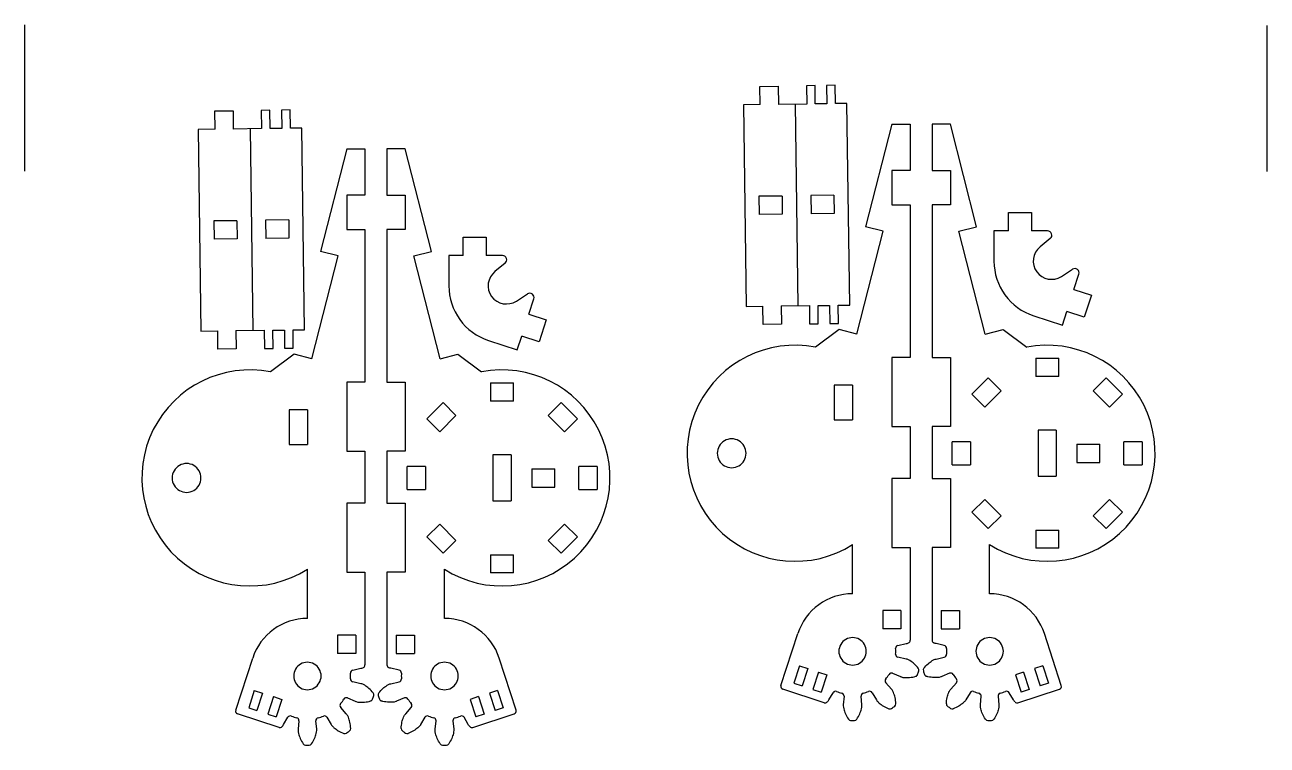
# Model space of a CAD drawing. Extents: x 1 to 217, y 1 to 331.
# Drawn here: x 0.7 to 216.5, y 205.9 to 330.9 of the extents above; entities that cross this region are included whole.
import ezdxf

# ---------------------------------------------------------------- set-up
doc = ezdxf.new("R2010")
doc.units = 0
doc.layers.get('0').update_dxf_attribs({"linetype": 'CONTINUOUS'})
doc.layers.add('02___PRT_ALL_AXES', color=7, linetype='CONTINUOUS')
doc.layers.add('3_ALL_SYMBOLS', color=7, linetype='CONTINUOUS')

msp = doc.modelspace()

# ---------------------------------------------------------------- linework, layer by layer
at = {"color": 7}
for points in [[(128.416315, 320.261281), (131.591033, 320.303574)], [(128.458609, 317.086563), (128.416315, 320.261281)], [(131.591033, 320.303574), (131.633327, 317.128855)], [(138.002964, 320.388991), (136.503097, 320.36901)], [(136.503097, 320.369011), (136.545391, 317.194292)], [(138.045258, 317.214273), (138.002964, 320.388991)], [(141.502655, 320.435613), (140.002788, 320.415632)], [(140.002788, 320.415633), (140.045082, 317.240914)], [(141.544946, 317.260895), (141.502655, 320.435613)], [(143.54477, 317.287536), (141.544946, 317.260894)], [(144.010987, 282.290641), (143.54477, 317.287536)], [(33.714552, 315.980204), (36.889269, 316.022496)], [(33.756843, 312.805485), (33.714552, 315.980204)], [(36.889269, 316.022496), (36.93156, 312.847778)], [(43.3012, 316.107914), (41.801333, 316.087933)], [(41.801333, 316.087933), (41.843624, 312.913215)], [(43.343491, 312.933196), (43.3012, 316.107914)], [(46.800889, 316.154536), (45.301021, 316.134554)], [(45.301021, 316.134555), (45.343315, 312.959837)], [(46.843182, 312.979818), (46.800889, 316.154536)], [(128.458609, 317.086563), (125.546366, 317.047767)], [(125.546366, 317.047767), (126.012583, 282.050872)], [(136.545391, 317.194292), (131.633327, 317.128855)], [(134.545567, 317.167651), (135.011787, 282.170757)], [(140.045082, 317.240914), (138.045258, 317.214273)], [(45.343315, 312.959837), (43.343491, 312.933195)], [(48.843003, 313.006459), (46.843182, 312.979817)], [(49.309223, 278.009564), (48.843003, 313.006459)], [(151.338819, 313.667244), (146.769988, 295.893989)], [(151.338819, 313.667244), (154.513819, 313.667244)], [(154.513819, 313.667244), (154.513819, 305.667245)], [(158.323819, 313.667244), (158.323819, 305.667245)], [(161.498819, 313.667244), (158.323819, 313.667244)], [(166.06765, 295.893989), (161.498819, 313.667244)], [(33.756843, 312.805485), (30.8446, 312.766689)], [(30.8446, 312.766689), (31.31082, 277.769794)], [(41.843624, 312.913215), (36.93156, 312.847778)], [(39.843803, 312.886574), (40.31002, 277.889679)], [(56.637053, 309.386167), (52.068222, 291.612912)], [(56.637053, 309.386167), (59.812053, 309.386167)], [(59.812053, 309.386167), (59.812053, 301.386167)], [(63.622053, 309.386167), (63.622053, 301.386167)], [(66.797053, 309.386167), (63.622053, 309.386167)], [(71.365883, 291.612912), (66.797053, 309.386167)], [(151.338819, 305.667245), (151.338819, 299.667244)], [(154.513819, 305.667245), (151.338819, 305.667245)], [(158.323819, 305.667245), (161.498819, 305.667245)], [(161.498819, 305.667245), (161.498819, 299.667244)], [(56.637053, 301.386167), (56.637053, 295.386167)], [(59.812053, 301.386167), (56.637053, 301.386167)], [(63.622053, 301.386167), (66.797053, 301.386167)], [(66.797053, 301.386167), (66.797053, 295.386167)], [(151.338819, 299.667244), (154.513819, 299.667244)], [(154.513819, 299.667244), (154.513819, 273.189587)], [(158.323819, 299.667244), (158.323819, 273.189587)], [(161.498819, 299.667244), (158.323819, 299.667244)], [(171.581174, 295.171699), (171.581174, 298.346699)], [(171.581174, 298.346699), (175.581172, 298.346699)], [(175.581172, 298.346699), (175.581172, 295.171699)], [(149.845011, 295.103516), (146.769988, 295.893989)], [(162.992624, 295.103516), (166.06765, 295.893989)], [(56.637053, 295.386167), (59.812053, 295.386167)], [(59.812053, 295.386167), (59.812053, 268.90851)], [(63.622053, 295.386167), (63.622053, 268.90851)], [(66.797053, 295.386167), (63.622053, 295.386167)], [(76.879408, 290.890622), (76.879408, 294.065622)], [(76.879408, 294.065622), (80.879408, 294.065622)], [(80.879408, 294.065622), (80.879408, 290.890622)], [(145.26072, 277.270123), (149.845011, 295.103516)], [(167.576915, 277.270123), (162.992624, 295.103516)], [(169.081173, 295.171699), (169.081173, 289.936699)], [(171.581174, 295.171699), (169.081173, 295.171699)], [(178.379998, 295.171699), (175.581172, 295.171699)], [(178.852441, 293.839205), (177.081174, 292.402592)], [(55.143248, 290.822439), (52.068222, 291.612912)], [(68.290861, 290.822439), (71.365883, 291.612912)], [(50.558957, 272.989045), (55.143248, 290.822439)], [(72.875151, 272.989045), (68.290861, 290.822439)], [(74.379407, 290.890622), (74.379407, 285.655622)], [(76.879408, 290.890622), (74.379407, 290.890622)], [(83.678234, 290.890622), (80.879408, 290.890622)], [(84.150674, 289.558127), (82.379408, 288.121514)], [(180.808342, 287.272584), (182.721995, 288.513221)], [(182.978394, 284.990298), (183.843278, 287.652139)], [(182.978394, 284.990298), (185.998, 284.009169)], [(86.106576, 282.991506), (88.020229, 284.232143)], [(88.27663, 280.70922), (89.141514, 283.371062)], [(185.998, 284.009169), (184.761931, 280.204942)], [(88.27663, 280.70922), (91.296233, 279.728091)], [(126.012583, 282.050872), (128.924826, 282.089668)], [(128.96712, 278.91495), (128.924826, 282.089668)], [(132.099544, 282.131961), (137.011608, 282.197398)], [(132.099544, 282.131961), (132.141838, 278.957242)], [(137.011608, 282.197398), (137.053901, 279.022679)], [(138.511475, 282.217378), (140.511299, 282.24402)], [(138.553769, 279.04266), (138.511475, 282.217378)], [(140.511299, 282.24402), (140.553592, 279.069301)], [(142.011166, 282.264), (144.010987, 282.290642)], [(142.053457, 279.089282), (142.011166, 282.264)], [(180.969785, 278.80843), (181.742326, 281.186072)], [(184.761931, 280.204942), (181.742326, 281.186072)], [(91.296233, 279.728091), (90.060165, 275.923865)], [(132.141838, 278.957242), (128.96712, 278.91495)], [(137.053901, 279.022679), (138.553769, 279.042661)], [(140.553592, 279.069301), (142.053457, 279.089283)], [(175.991004, 280.426134), (180.969785, 278.80843)], [(31.31082, 277.769794), (34.223063, 277.808591)], [(34.265354, 274.633872), (34.223063, 277.808591)], [(37.39778, 277.850883), (42.309844, 277.91632)], [(37.39778, 277.850883), (37.440071, 274.676165)], [(42.309844, 277.91632), (42.352135, 274.741602)], [(43.809711, 277.936301), (45.809532, 277.962943)], [(43.852002, 274.761583), (43.809711, 277.936301)], [(45.809532, 277.962942), (45.851826, 274.788224)], [(47.309399, 277.982923), (49.309223, 278.009564)], [(47.351693, 274.808205), (47.309399, 277.982923)], [(86.268018, 274.527353), (87.040562, 276.904994)], [(90.060165, 275.923865), (87.040562, 276.904994)], [(142.185698, 278.060595), (138.072636, 274.978752)], [(145.26072, 277.270123), (142.185698, 278.060595)], [(167.576915, 277.270123), (170.65194, 278.060595)], [(170.65194, 278.060595), (174.765002, 274.978752)], [(37.440071, 274.676165), (34.265354, 274.633872)], [(42.352135, 274.741602), (43.852002, 274.761583)], [(45.851826, 274.788224), (47.351693, 274.808205)], [(81.289237, 276.145057), (86.268018, 274.527353)], [(47.483931, 273.779518), (43.37087, 270.697674)], [(50.558957, 272.989045), (47.483931, 273.779518)], [(72.875151, 272.989045), (75.950174, 273.779518)], [(75.950174, 273.779518), (80.063236, 270.697674)], [(151.338819, 273.189587), (151.338819, 261.189586)], [(154.513819, 273.189587), (151.338819, 273.189587)], [(158.323819, 273.189587), (161.498819, 273.189587)], [(161.498819, 273.189587), (161.498819, 261.189586)], [(176.32382, 273.067087), (176.32382, 269.892087)], [(176.32382, 273.067087), (180.323817, 273.067087)], [(180.323817, 269.892087), (180.323817, 273.067087)], [(180.323817, 269.892087), (176.32382, 269.892087)], [(56.637053, 268.90851), (56.637053, 256.908509)], [(59.812053, 268.90851), (56.637053, 268.90851)], [(63.622053, 268.90851), (66.797053, 268.90851)], [(66.797053, 268.90851), (66.797053, 256.908509)], [(81.622053, 268.78601), (81.622053, 265.611009)], [(81.622053, 268.78601), (85.622054, 268.78601)], [(85.622054, 265.611009), (85.622054, 268.78601)], [(141.34132, 268.364586), (141.34132, 262.364587)], [(144.51632, 268.364586), (141.34132, 268.364586)], [(144.51632, 268.364586), (144.51632, 262.364587)], [(165.244111, 266.820867), (168.072537, 269.649295)], [(170.317603, 267.404232), (168.072537, 269.649295)], [(188.575098, 269.649295), (186.330034, 267.404232)], [(188.575098, 269.649295), (191.403526, 266.820867)], [(85.622054, 265.611009), (81.622053, 265.611009)], [(165.244111, 266.820867), (167.489175, 264.575804)], [(170.317603, 267.404232), (167.489175, 264.575804)], [(189.158462, 264.575804), (186.330034, 267.404232)], [(189.158462, 264.575804), (191.403526, 266.820867)], [(46.639553, 264.083509), (46.639553, 258.08351)], [(49.814553, 264.083509), (46.639553, 264.083509)], [(49.814553, 264.083509), (49.814553, 258.08351)], [(70.542345, 262.53979), (73.370773, 265.368216)], [(75.615837, 263.123152), (73.370773, 265.368216)], [(93.873334, 265.368216), (91.62827, 263.123152)], [(93.873334, 265.368216), (96.70176, 262.53979)], [(70.542345, 262.53979), (72.787408, 260.294727)], [(75.615837, 263.123152), (72.787408, 260.294727)], [(94.456696, 260.294727), (91.62827, 263.123152)], [(94.456696, 260.294727), (96.70176, 262.53979)], [(141.34132, 262.364587), (144.51632, 262.364587)], [(151.338819, 261.189586), (154.513819, 261.189586)], [(154.513819, 261.189586), (154.513819, 252.189587)], [(158.323819, 261.189586), (158.323819, 252.189587)], [(161.498819, 261.189586), (158.323819, 261.189586)], [(176.736319, 260.569589), (176.736319, 252.569588)], [(179.911319, 260.569589), (176.736319, 260.569589)], [(179.911319, 260.569589), (179.911319, 252.569588)], [(46.639553, 258.08351), (49.814553, 258.08351)], [(56.637053, 256.908509), (59.812053, 256.908509)], [(59.812053, 256.908509), (59.812053, 247.90851)], [(63.622053, 256.908509), (63.622053, 247.90851)], [(66.797053, 256.908509), (63.622053, 256.908509)], [(161.826318, 254.569587), (161.826318, 258.569587)], [(165.001318, 258.569587), (161.826318, 258.569587)], [(165.001318, 258.569587), (165.001318, 254.569587)], [(183.480874, 258.157088), (187.480874, 258.157088)], [(183.480874, 258.157088), (183.480874, 254.982088)], [(187.480874, 254.982088), (187.480874, 258.157088)], [(194.821319, 258.569587), (191.646319, 258.569587)], [(191.646319, 254.569587), (191.646319, 258.569587)], [(194.821319, 258.569587), (194.821319, 254.569587)], [(82.034552, 256.288509), (82.034552, 248.288511)], [(85.209552, 256.288509), (82.034552, 256.288509)], [(85.209552, 256.288509), (85.209552, 248.288511)], [(183.480874, 254.982088), (187.480874, 254.982088)], [(67.124555, 250.28851), (67.124555, 254.28851)], [(70.299555, 254.28851), (67.124555, 254.28851)], [(70.299555, 254.28851), (70.299555, 250.28851)], [(88.77911, 253.876011), (92.779111, 253.876011)], [(88.77911, 253.876011), (88.77911, 250.701011)], [(92.779111, 250.701011), (92.779111, 253.876011)], [(100.119553, 254.28851), (96.944553, 254.28851)], [(96.944553, 250.28851), (96.944553, 254.28851)], [(100.119553, 254.28851), (100.119553, 250.28851)], [(161.826318, 254.569587), (165.001318, 254.569587)], [(176.736319, 252.569588), (179.911319, 252.569588)], [(191.646319, 254.569587), (194.821319, 254.569587)], [(88.77911, 250.701011), (92.779111, 250.701011)], [(151.338819, 252.189587), (151.338819, 240.189588)], [(154.513819, 252.189587), (151.338819, 252.189587)], [(158.323819, 252.189587), (161.498819, 252.189587)], [(161.498819, 252.189587), (161.498819, 240.189588)], [(67.124555, 250.28851), (70.299555, 250.28851)], [(82.034552, 248.288511), (85.209552, 248.288511)], [(96.944553, 250.28851), (100.119553, 250.28851)], [(167.489175, 248.56337), (165.244111, 246.318306)], [(167.489175, 248.56337), (170.317603, 245.734944)], [(186.330034, 245.734944), (189.158462, 248.56337)], [(191.403526, 246.318306), (189.158462, 248.56337)], [(56.637053, 247.90851), (56.637053, 235.908509)], [(59.812053, 247.90851), (56.637053, 247.90851)], [(63.622053, 247.90851), (66.797053, 247.90851)], [(66.797053, 247.90851), (66.797053, 235.908509)], [(168.072537, 243.489881), (165.244111, 246.318306)], [(191.403526, 246.318306), (188.575098, 243.489881)], [(72.787408, 244.282293), (70.542345, 242.037229)], [(72.787408, 244.282293), (75.615837, 241.453868)], [(91.62827, 241.453868), (94.456696, 244.282293)], [(96.70176, 242.037229), (94.456696, 244.282293)], [(168.072537, 243.489881), (170.317603, 245.734944)], [(186.330034, 245.734944), (188.575098, 243.489881)], [(73.370773, 239.208801), (70.542345, 242.037229)], [(96.70176, 242.037229), (93.873334, 239.208801)], [(176.32382, 243.247088), (180.323817, 243.247088)], [(176.32382, 243.247088), (176.32382, 240.072088)], [(180.323817, 240.072088), (180.323817, 243.247088)], [(73.370773, 239.208801), (75.615837, 241.453868)], [(91.62827, 241.453868), (93.873334, 239.208801)], [(144.513819, 232.189587), (144.513819, 240.708866)], [(151.338819, 240.189588), (154.513819, 240.189588)], [(154.513819, 240.189588), (154.513819, 224.120115)], [(158.323819, 240.189588), (158.323819, 224.120115)], [(161.498819, 240.189588), (158.323819, 240.189588)], [(168.323819, 232.189587), (168.323819, 240.708866)], [(180.323817, 240.072088), (176.32382, 240.072088)], [(81.622053, 238.966011), (85.622054, 238.966011)], [(81.622053, 238.966011), (81.622053, 235.791011)], [(85.622054, 235.791011), (85.622054, 238.966011)], [(49.812053, 227.90851), (49.812053, 236.427789)], [(56.637053, 235.908509), (59.812053, 235.908509)], [(59.812053, 235.908509), (59.812053, 219.839038)], [(63.622053, 235.908509), (63.622053, 219.839038)], [(66.797053, 235.908509), (63.622053, 235.908509)], [(73.622052, 227.90851), (73.622052, 236.427789)], [(85.622054, 235.791011), (81.622053, 235.791011)], [(152.923819, 229.277088), (149.748819, 229.277088)], [(149.748819, 229.277088), (149.748819, 226.102088)], [(152.923819, 229.277088), (152.923819, 226.102088)], [(159.91382, 229.277088), (163.08882, 229.277088)], [(159.91382, 229.277088), (159.91382, 226.102088)], [(163.08882, 229.277088), (163.08882, 226.102088)], [(58.222052, 224.996011), (55.047052, 224.996011)], [(55.047052, 224.996011), (55.047052, 221.821011)], [(58.222052, 224.996011), (58.222052, 221.821011)], [(65.212053, 224.996011), (68.387053, 224.996011)], [(65.212053, 224.996011), (65.212053, 221.821011)], [(68.387053, 224.996011), (68.387053, 221.821011)], [(132.067591, 216.24472), (135.003252, 225.279757)], [(152.923819, 226.102088), (149.748819, 226.102088)], [(159.91382, 226.102088), (163.08882, 226.102088)], [(180.770045, 216.24472), (177.834383, 225.279757)], [(152.386439, 223.198586), (153.815788, 223.522097)], [(160.451199, 223.198586), (159.021848, 223.522097)], [(37.365827, 211.963643), (40.301489, 220.99868)], [(58.222052, 221.821011), (55.047052, 221.821011)], [(65.212053, 221.821011), (68.387053, 221.821011)], [(86.068281, 211.963643), (83.13262, 220.99868)], [(153.815788, 220.857078), (152.386439, 221.180589)], [(159.021848, 220.857078), (160.451199, 221.180589)], [(57.684673, 218.917509), (59.114024, 219.241017)], [(65.749432, 218.917509), (64.320084, 219.241017)], [(135.287662, 219.682943), (134.306533, 216.663338)], [(135.287662, 219.682943), (136.714247, 219.219416)], [(136.714247, 219.219416), (135.733118, 216.199813)], [(138.61636, 218.601383), (137.635231, 215.581778)], [(138.61636, 218.601383), (140.042945, 218.137859)], [(140.042945, 218.137859), (139.061817, 215.118253)], [(151.475976, 218.378476), (152.822498, 217.80005)], [(161.361659, 218.378476), (160.015137, 217.80005)], [(174.221275, 218.601383), (172.794693, 218.137859)], [(172.794693, 218.137859), (173.775822, 215.118253)], [(174.221275, 218.601383), (175.202407, 215.581778)], [(177.549974, 219.682943), (176.123388, 219.219416)], [(176.123388, 219.219416), (177.10452, 216.199813)], [(177.549974, 219.682943), (178.531102, 216.663338)], [(59.114024, 216.576001), (57.684673, 216.899513)], [(64.320084, 216.576001), (65.749432, 216.899513)], [(134.306533, 216.663338), (135.733118, 216.199813)], [(151.25604, 215.644005), (150.289827, 216.745879)], [(161.581595, 215.644005), (162.547811, 216.745879)], [(178.531102, 216.663338), (177.10452, 216.199813)], [(40.585898, 215.401864), (39.604769, 212.382261)], [(40.585898, 215.401864), (42.012481, 214.938339)], [(42.012481, 214.938339), (41.031352, 211.918736)], [(43.914596, 214.320306), (42.933465, 211.300701)], [(43.914596, 214.320306), (45.341179, 213.856779)], [(45.341179, 213.856779), (44.36005, 210.837176)], [(56.77421, 214.097396), (58.120734, 213.51897)], [(66.659895, 214.097396), (65.313374, 213.51897)], [(79.519512, 214.320306), (78.092927, 213.856779)], [(78.092927, 213.856779), (79.074055, 210.837176)], [(79.519512, 214.320306), (80.500641, 211.300701)], [(82.84821, 215.401864), (81.421625, 214.938339)], [(81.421625, 214.938339), (82.402753, 211.918736)], [(82.84821, 215.401864), (83.829339, 212.382261)], [(139.587608, 213.275587), (132.388613, 215.614685)], [(137.635231, 215.581778), (139.061817, 215.118253)], [(140.372061, 213.754657), (141.121429, 215.014079)], [(143.040659, 214.390484), (142.906643, 212.931121)], [(146.120996, 212.931121), (145.986977, 214.390484)], [(147.906207, 215.014079), (148.655577, 213.754657)], [(164.931431, 215.014079), (164.182061, 213.754657)], [(166.716642, 212.931121), (166.850661, 214.390484)], [(169.796976, 214.390484), (169.930995, 212.931121)], [(172.465577, 213.754657), (171.716206, 215.014079)], [(173.25003, 213.275587), (180.449025, 215.614685)], [(175.202407, 215.581778), (173.775822, 215.118253)], [(39.604769, 212.382261), (41.031352, 211.918736)], [(56.554277, 211.362928), (55.588061, 212.464802)], [(66.879831, 211.362928), (67.846044, 212.464802)], [(83.829339, 212.382261), (82.402753, 211.918736)], [(44.885844, 208.99451), (37.686846, 211.333605)], [(42.933465, 211.300701), (44.36005, 210.837176)], [(45.670295, 209.473577), (46.419666, 210.733002)], [(48.338895, 210.109404), (48.204876, 208.650044)], [(51.419229, 208.650044), (51.285211, 210.109404)], [(53.20444, 210.733002), (53.953811, 209.473577)], [(70.229665, 210.733002), (69.480295, 209.473577)], [(72.014879, 208.650044), (72.148895, 210.109404)], [(75.095213, 210.109404), (75.229229, 208.650044)], [(77.76381, 209.473577), (77.014443, 210.733002)], [(78.548264, 208.99451), (85.747259, 211.333605)], [(80.500641, 211.300701), (79.074055, 210.837176)]]:
    msp.add_lwpolyline(points, dxfattribs=at)
for points in [[(126.01382, 256.569588), (126.01382, 256.569588)], [(31.312053, 252.288511), (31.312053, 252.288511)], [(146.895069, 222.189588), (146.895069, 222.189588)], [(170.705069, 222.189588), (170.705069, 222.189588)], [(52.193303, 217.908511), (52.193303, 217.908511)], [(76.003302, 217.908511), (76.003302, 217.908511)]]:
    msp.add_lwpolyline(points, close=True, dxfattribs=at)
for points in [[(179.086884, 294.672329), (178.980753, 294.971664), (178.697591, 295.1717), (178.379998, 295.171699)], [(178.852441, 293.839205), (179.099102, 294.039264), (179.193014, 294.372994), (179.086884, 294.672329)], [(177.081174, 292.402592), (175.770193, 291.339296), (175.520381, 289.436088), (176.512549, 288.070485)], [(84.385118, 290.39125), (84.278988, 290.690585), (83.995827, 290.890622), (83.678234, 290.890622)], [(84.150674, 289.558127), (84.397335, 289.758186), (84.491248, 290.091915), (84.385118, 290.39125)], [(169.081173, 289.936699), (169.081173, 285.604437), (171.870777, 281.764877), (175.991004, 280.426134)], [(82.379408, 288.121514), (81.068427, 287.058219), (80.818615, 285.15501), (81.810783, 283.789408)], [(176.512549, 288.070485), (177.504718, 286.704882), (179.391972, 286.354343), (180.808342, 287.272584)], [(183.586787, 288.478738), (183.334899, 288.672173), (182.988484, 288.685986), (182.721995, 288.513221)], [(183.843278, 287.652139), (183.941419, 287.954187), (183.838674, 288.285303), (183.586787, 288.478738)], [(74.379407, 285.655622), (74.379407, 281.323359), (77.169011, 277.483799), (81.289237, 276.145057)], [(81.810783, 283.789408), (82.802951, 282.423805), (84.690206, 282.073266), (86.106576, 282.991506)], [(88.885023, 284.197664), (88.633135, 284.391099), (88.286718, 284.404911), (88.020229, 284.232143)], [(89.141514, 283.371062), (89.239656, 283.67311), (89.136912, 284.004228), (88.885023, 284.197664)], [(138.072636, 274.978752), (129.813247, 276.575438), (121.501385, 272.475749), (117.741189, 264.950602)], [(195.096449, 264.950602), (191.336253, 272.475749), (183.024391, 276.575438), (174.765002, 274.978752)], [(43.37087, 270.697674), (35.11148, 272.29436), (26.799618, 268.194672), (23.039422, 260.669524)], [(100.394683, 260.669524), (96.634488, 268.194672), (88.322625, 272.29436), (80.063236, 270.697674)], [(117.741189, 264.950602), (113.980994, 257.425454), (115.692967, 248.317016), (121.928805, 242.670669)], [(190.908833, 242.670669), (197.144671, 248.317016), (198.856644, 257.425454), (195.096449, 264.950602)], [(23.039422, 260.669524), (19.279226, 253.144377), (20.991199, 244.035938), (27.227038, 238.389591)], [(96.207067, 238.389591), (102.442906, 244.035938), (104.154879, 253.144377), (100.394683, 260.669524)], [(124.763819, 258.734652), (123.990316, 259.181234), (123.037322, 259.181234), (122.263819, 258.734652)], [(122.263819, 258.734652), (121.490316, 258.28807), (121.013818, 257.462752), (121.013818, 256.569588)], [(126.01382, 256.569588), (126.01382, 257.462752), (125.537322, 258.28807), (124.763819, 258.734652)], [(30.062296, 254.454275), (29.28867, 254.901044), (28.335437, 254.901044), (27.561811, 254.454275)], [(121.013818, 256.569588), (121.013818, 255.676424), (121.490316, 254.851106), (122.263819, 254.404524)], [(124.763819, 254.404524), (125.537322, 254.851106), (126.01382, 255.676424), (126.01382, 256.569588)], [(27.561811, 254.454275), (26.788185, 254.007506), (26.311753, 253.181875), (26.312053, 252.288511)], [(31.312053, 252.288511), (31.312353, 253.181875), (30.835922, 254.007506), (30.062296, 254.454275)], [(122.263819, 254.404524), (123.037322, 253.957942), (123.990316, 253.957942), (124.763819, 254.404524)], [(26.312053, 252.288511), (26.311753, 251.395147), (26.788185, 250.569516), (27.561811, 250.122748)], [(30.062296, 250.122748), (30.835922, 250.569516), (31.312353, 251.395147), (31.312053, 252.288511)], [(27.561811, 250.122748), (28.335437, 249.675979), (29.28867, 249.675979), (30.062296, 250.122748)], [(121.928805, 242.670669), (128.164644, 237.024322), (137.397805, 236.222302), (144.513819, 240.708866)], [(168.323819, 240.708866), (175.439833, 236.222302), (184.672994, 237.024322), (190.908833, 242.670669)], [(27.227038, 238.389591), (33.462877, 232.743244), (42.696039, 231.941224), (49.812053, 236.427789)], [(73.622052, 236.427789), (80.738066, 231.941224), (89.971228, 232.743244), (96.207067, 238.389591)], [(144.513819, 232.189587), (140.181556, 232.189588), (136.341995, 229.399984), (135.003252, 225.279757)], [(177.834383, 225.279757), (176.49564, 229.399983), (172.656081, 232.189587), (168.323819, 232.189587)], [(49.812053, 227.90851), (45.479791, 227.90851), (41.640231, 225.118907), (40.301489, 220.99868)], [(83.13262, 220.99868), (81.793877, 225.118908), (77.954316, 227.908511), (73.622052, 227.90851)], [(145.704444, 224.251811), (144.967683, 224.67718), (144.059956, 224.67718), (143.323194, 224.251811)], [(169.514444, 224.251811), (168.777682, 224.67718), (167.869955, 224.67718), (167.133194, 224.251811)], [(143.323194, 224.251811), (142.586433, 223.826441), (142.132569, 223.040326), (142.132569, 222.189588)], [(146.895069, 222.189588), (146.895069, 223.040326), (146.441206, 223.826441), (145.704444, 224.251811)], [(152.386439, 223.198586), (152.146614, 223.144306), (151.981852, 222.923706), (151.997876, 222.678337)], [(151.997876, 221.700838), (152.019132, 222.026324), (152.019132, 222.352851), (151.997876, 222.678337)], [(153.815788, 223.522097), (153.87611, 223.535756), (153.934053, 223.552179), (153.990026, 223.570916)], [(153.990026, 223.570916), (154.074568, 223.59922), (154.154615, 223.632793), (154.231569, 223.670018)], [(154.231569, 223.670018), (154.404171, 223.753521), (154.51382, 223.928374), (154.513819, 224.120115)], [(158.323819, 224.120115), (158.323818, 223.928374), (158.433467, 223.753521), (158.606069, 223.670018)], [(158.847612, 223.570916), (158.763067, 223.59922), (158.68302, 223.632793), (158.606069, 223.670018)], [(159.021848, 223.522097), (158.961528, 223.535756), (158.903585, 223.552179), (158.847612, 223.570916)], [(160.83976, 222.678337), (160.855784, 222.923705), (160.691023, 223.144304), (160.451199, 223.198586)], [(160.83976, 222.678337), (160.818504, 222.352851), (160.818504, 222.026324), (160.83976, 221.700838)], [(167.133194, 224.251811), (166.396432, 223.826441), (165.942569, 223.040326), (165.942569, 222.189588)], [(170.705069, 222.189588), (170.705069, 223.040326), (170.251205, 223.826441), (169.514444, 224.251811)], [(51.002678, 219.970734), (50.265917, 220.396103), (49.358189, 220.396103), (48.621428, 219.970734)], [(74.812677, 219.970734), (74.075916, 220.396103), (73.168189, 220.396103), (72.431427, 219.970734)], [(142.132569, 222.189588), (142.132569, 221.338849), (142.586433, 220.552734), (143.323194, 220.127365)], [(145.704444, 220.127365), (146.441206, 220.552734), (146.895069, 221.338849), (146.895069, 222.189588)], [(151.997876, 221.700838), (151.981852, 221.455469), (152.146614, 221.234869), (152.386439, 221.180589)], [(153.990026, 220.808259), (153.934053, 220.826999), (153.87611, 220.843427), (153.815788, 220.857078)], [(154.479125, 220.573369), (154.327372, 220.665054), (154.168743, 220.748425), (153.990026, 220.808259)], [(155.204595, 220.033556), (154.980411, 220.233706), (154.739913, 220.41581), (154.479125, 220.573369)], [(157.633041, 220.033556), (157.857227, 220.233706), (158.097725, 220.41581), (158.35851, 220.573369)], [(158.35851, 220.573369), (158.510266, 220.665054), (158.668892, 220.748425), (158.847612, 220.808259)], [(158.847612, 220.808259), (158.903585, 220.826999), (158.961528, 220.843427), (159.021848, 220.857078)], [(160.451199, 221.180589), (160.691023, 221.234871), (160.855784, 221.45547), (160.83976, 221.700838)], [(165.942569, 222.189588), (165.942569, 221.338849), (166.396432, 220.552734), (167.133194, 220.127364)], [(169.514444, 220.127364), (170.251205, 220.552734), (170.705069, 221.338849), (170.705069, 222.189588)], [(48.621428, 219.970734), (47.884667, 219.545364), (47.430803, 218.759249), (47.430803, 217.908511)], [(52.193303, 217.908511), (52.193303, 218.759249), (51.739439, 219.545364), (51.002678, 219.970734)], [(57.684673, 218.917509), (57.444848, 218.863228), (57.280088, 218.642628), (57.296112, 218.39726)], [(57.296112, 217.419758), (57.317368, 217.745246), (57.317368, 218.071773), (57.296112, 218.39726)], [(59.114024, 219.241017), (59.174343, 219.254677), (59.232286, 219.271099), (59.288259, 219.289839)], [(59.288259, 219.289839), (59.372802, 219.318143), (59.452851, 219.351713), (59.529802, 219.388941)], [(59.529802, 219.388941), (59.702405, 219.472444), (59.812053, 219.647297), (59.812053, 219.839038)], [(63.622053, 219.839038), (63.622052, 219.647297), (63.731701, 219.472444), (63.904303, 219.388941)], [(64.145846, 219.289839), (64.061303, 219.318143), (63.981257, 219.351713), (63.904303, 219.388941)], [(64.320084, 219.241017), (64.259762, 219.254677), (64.201819, 219.271099), (64.145846, 219.289839)], [(66.137996, 218.39726), (66.15402, 218.642629), (65.989258, 218.863229), (65.749432, 218.917509)], [(66.137996, 218.39726), (66.11674, 218.071773), (66.11674, 217.745246), (66.137996, 217.419758)], [(72.431427, 219.970734), (71.694666, 219.545364), (71.240802, 218.759249), (71.240802, 217.908511)], [(76.003302, 217.908511), (76.003302, 218.759249), (75.549439, 219.545364), (74.812677, 219.970734)], [(143.323194, 220.127365), (144.059956, 219.701995), (144.967683, 219.701995), (145.704444, 220.127365)], [(150.281267, 217.395163), (150.489781, 217.645992), (150.681709, 217.910157), (150.85583, 218.185975)], [(151.475976, 218.378476), (151.250048, 218.475526), (150.987089, 218.393901), (150.85583, 218.185975)], [(155.937551, 219.248942), (155.711917, 219.53505), (155.469658, 219.796916), (155.204595, 220.033556)], [(155.48428, 217.853918), (155.640338, 217.897901), (155.765381, 218.014827), (155.819723, 218.167588)], [(155.819723, 218.167588), (155.893794, 218.375802), (155.962099, 218.586023), (156.02456, 218.79801)], [(156.02456, 218.79801), (156.070386, 218.953537), (156.037952, 219.12163), (155.937551, 219.248942)], [(156.900087, 219.248942), (156.799685, 219.12163), (156.76725, 218.953538), (156.813075, 218.79801)], [(156.813075, 218.79801), (156.875536, 218.586023), (156.943841, 218.375802), (157.017912, 218.167588)], [(156.900087, 219.248942), (157.125718, 219.53505), (157.36798, 219.796916), (157.633041, 220.033556)], [(157.017912, 218.167588), (157.072255, 218.014827), (157.197299, 217.897901), (157.353358, 217.853918)], [(161.981809, 218.185975), (161.850549, 218.393902), (161.587588, 218.475528), (161.361659, 218.378476)], [(161.981809, 218.185975), (162.155928, 217.910157), (162.347855, 217.645992), (162.556368, 217.395163)], [(167.133194, 220.127364), (167.869955, 219.701995), (168.777683, 219.701995), (169.514444, 220.127364)], [(47.430803, 217.908511), (47.430803, 217.057772), (47.884667, 216.271657), (48.621428, 215.846288)], [(48.621428, 215.846288), (49.358189, 215.420918), (50.265917, 215.420918), (51.002678, 215.846288)], [(51.002678, 215.846288), (51.739439, 216.271657), (52.193303, 217.057772), (52.193303, 217.908511)], [(57.296112, 217.419758), (57.28009, 217.174391), (57.444849, 216.953794), (57.684673, 216.899513)], [(59.288259, 216.52718), (59.232286, 216.545919), (59.174343, 216.56235), (59.114024, 216.576001)], [(59.777362, 216.292292), (59.625605, 216.383977), (59.46698, 216.467349), (59.288259, 216.52718)], [(60.502831, 215.75248), (60.278645, 215.952629), (60.038149, 216.134733), (59.777362, 216.292292)], [(62.931277, 215.75248), (63.155463, 215.952629), (63.395959, 216.134733), (63.656746, 216.292292)], [(63.656746, 216.292292), (63.8085, 216.383977), (63.967129, 216.467349), (64.145846, 216.52718)], [(64.145846, 216.52718), (64.201819, 216.545919), (64.259762, 216.56235), (64.320084, 216.576001)], [(65.749432, 216.899513), (65.989257, 216.953792), (66.154018, 217.17439), (66.137996, 217.419758)], [(71.240802, 217.908511), (71.240802, 217.057772), (71.694666, 216.271657), (72.431427, 215.846288)], [(72.431427, 215.846288), (73.168189, 215.420918), (74.075916, 215.420918), (74.812677, 215.846288)], [(74.812677, 215.846288), (75.549439, 216.271657), (76.003302, 217.057772), (76.003302, 217.908511)], [(132.067591, 216.24472), (131.982259, 215.982093), (132.125985, 215.700016), (132.388613, 215.614685)], [(150.281267, 217.395163), (150.124076, 217.206075), (150.127702, 216.930761), (150.289819, 216.745879)], [(152.822498, 217.80005), (152.879323, 217.775638), (152.935858, 217.754872), (152.992156, 217.737131)], [(152.992156, 217.737131), (153.171909, 217.680489), (153.349246, 217.6547), (153.525911, 217.639674)], [(153.525911, 217.639674), (153.829504, 217.613851), (154.131106, 217.619806), (154.43012, 217.649975)], [(154.43012, 217.649975), (154.783655, 217.685623), (155.133568, 217.755078), (155.48428, 217.85392)], [(158.407515, 217.649975), (158.053981, 217.685623), (157.704068, 217.755078), (157.353358, 217.85392)], [(159.311724, 217.639674), (159.008135, 217.613851), (158.706529, 217.619806), (158.407515, 217.649975)], [(159.845482, 217.737131), (159.665726, 217.680489), (159.488389, 217.6547), (159.311724, 217.639674)], [(160.015137, 217.80005), (159.958312, 217.775638), (159.90178, 217.754872), (159.845482, 217.737131)], [(162.547811, 216.745879), (162.709927, 216.930761), (162.713553, 217.206075), (162.556362, 217.395163)], [(180.449025, 215.614685), (180.711651, 215.700018), (180.855377, 215.982094), (180.770045, 216.24472)], [(55.579504, 213.114083), (55.788016, 213.364913), (55.979944, 213.629079), (56.154063, 213.904898)], [(56.77421, 214.097396), (56.548282, 214.194447), (56.285324, 214.112823), (56.154063, 213.904898)], [(61.235785, 214.967865), (61.010154, 215.253974), (60.767891, 215.515839), (60.502831, 215.75248)], [(60.782513, 213.572841), (60.938572, 213.616823), (61.063616, 213.733748), (61.11796, 213.886508)], [(61.11796, 213.886508), (61.192031, 214.094724), (61.260336, 214.304945), (61.322797, 214.516933)], [(61.322797, 214.516933), (61.368622, 214.672461), (61.336186, 214.840553), (61.235785, 214.967865)], [(62.198321, 214.967865), (62.09792, 214.840553), (62.065486, 214.672461), (62.111311, 214.516933)], [(62.111311, 214.516933), (62.173772, 214.304945), (62.242077, 214.094724), (62.316148, 213.886508)], [(62.198321, 214.967865), (62.423954, 215.253974), (62.666214, 215.515839), (62.931277, 215.75248)], [(62.316148, 213.886508), (62.370492, 213.733749), (62.495534, 213.616824), (62.651592, 213.572841)], [(67.280042, 213.904898), (67.148782, 214.112823), (66.885823, 214.194447), (66.659895, 214.097396)], [(67.280042, 213.904898), (67.454162, 213.629079), (67.646091, 213.364913), (67.854604, 213.114083)], [(140.271788, 213.604035), (140.306905, 213.651476), (140.340436, 213.701506), (140.372061, 213.754657)], [(141.736287, 215.222859), (141.507879, 215.313921), (141.247163, 215.225393), (141.121429, 215.014079)], [(141.736287, 215.222859), (142.039275, 215.102061), (142.349821, 215.001159), (142.665947, 214.920793)], [(143.040659, 214.390484), (143.063145, 214.635344), (142.904257, 214.860209), (142.665947, 214.920793)], [(146.361692, 214.920793), (146.123381, 214.86021), (145.964491, 214.635345), (145.986977, 214.390484)], [(146.361692, 214.920793), (146.677816, 215.001159), (146.988361, 215.102062), (147.291349, 215.222859)], [(147.906207, 215.014079), (147.780473, 215.225393), (147.519757, 215.313921), (147.291349, 215.222859)], [(148.655577, 213.754657), (148.6872, 213.701506), (148.720731, 213.651476), (148.755848, 213.604035)], [(151.368306, 215.502095), (151.334038, 215.550155), (151.296816, 215.597503), (151.25604, 215.644005)], [(151.625932, 215.024578), (151.55705, 215.187953), (151.477723, 215.348642), (151.368306, 215.502095)], [(151.895556, 214.161441), (151.83183, 214.455138), (151.744302, 214.743823), (151.625932, 215.024578)], [(152.027345, 213.095854), (152.01298, 213.459943), (151.970901, 213.814194), (151.895556, 214.161441)], [(160.810293, 213.095854), (160.824658, 213.459943), (160.866734, 213.814194), (160.942082, 214.161441)], [(160.942082, 214.161441), (161.005808, 214.455138), (161.093333, 214.743823), (161.211703, 215.024578)], [(161.211703, 215.024578), (161.280585, 215.187953), (161.359912, 215.348642), (161.469332, 215.502095)], [(161.469332, 215.502095), (161.5036, 215.550155), (161.540819, 215.597503), (161.581595, 215.644005)], [(164.182061, 213.754657), (164.150435, 213.701506), (164.116907, 213.651476), (164.081787, 213.604035)], [(165.546289, 215.222859), (165.317882, 215.313921), (165.057165, 215.225393), (164.931431, 215.014079)], [(165.546289, 215.222859), (165.849277, 215.102062), (166.159822, 215.001159), (166.475946, 214.920793)], [(166.850661, 214.390484), (166.873147, 214.635345), (166.714258, 214.86021), (166.475946, 214.920793)], [(170.171691, 214.920793), (169.93338, 214.86021), (169.774491, 214.635345), (169.796976, 214.390484)], [(170.171691, 214.920793), (170.487816, 215.001159), (170.798361, 215.102062), (171.101348, 215.222859)], [(171.716206, 215.014079), (171.590472, 215.225393), (171.329756, 215.313921), (171.101348, 215.222859)], [(172.56585, 213.604035), (172.53073, 213.651476), (172.4972, 213.701506), (172.465577, 213.754657)], [(37.365827, 211.963643), (37.324848, 211.837525), (37.335648, 211.700294), (37.395851, 211.582139)], [(37.395851, 211.582139), (37.456054, 211.463984), (37.560728, 211.374583), (37.686846, 211.333605)], [(55.579504, 213.114083), (55.422314, 212.924996), (55.42594, 212.649684), (55.588055, 212.464802)], [(58.120734, 213.51897), (58.17756, 213.494558), (58.234092, 213.473795), (58.290389, 213.456054)], [(58.290389, 213.456054), (58.470145, 213.39941), (58.647482, 213.373623), (58.824148, 213.358597)], [(58.824148, 213.358597), (59.127737, 213.332774), (59.429342, 213.338729), (59.728357, 213.368898)], [(59.728357, 213.368898), (60.081891, 213.404546), (60.431804, 213.474004), (60.782513, 213.572846)], [(63.705751, 213.368898), (63.352217, 213.404546), (63.002304, 213.474004), (62.651592, 213.572846)], [(64.60996, 213.358597), (64.306368, 213.332774), (64.004766, 213.338729), (63.705751, 213.368898)], [(65.143716, 213.456054), (64.963963, 213.39941), (64.786623, 213.373623), (64.60996, 213.358597)], [(65.313374, 213.51897), (65.256548, 213.494558), (65.200014, 213.473795), (65.143716, 213.456054)], [(67.846044, 212.464802), (68.008159, 212.649684), (68.011785, 212.924996), (67.854596, 213.114083)], [(85.747259, 211.333605), (85.873378, 211.374583), (85.978052, 211.463983), (86.038256, 211.582138)], [(86.038256, 211.582138), (86.098459, 211.700293), (86.10926, 211.837525), (86.068281, 211.963643)], [(139.587608, 213.275587), (139.769964, 213.216336), (139.970142, 213.266587), (140.102895, 213.404938)], [(140.102895, 213.404938), (140.16208, 213.466618), (140.218744, 213.532373), (140.271788, 213.604035)], [(142.906643, 212.931121), (142.900998, 212.869534), (142.898712, 212.809348), (142.89922, 212.750327)], [(142.89922, 212.750327), (142.900914, 212.561864), (142.931171, 212.385238), (142.971475, 212.212578)], [(142.971475, 212.212578), (143.040732, 211.915866), (143.139606, 211.630867), (143.260682, 211.355805)], [(145.766942, 211.355805), (145.888019, 211.630867), (145.986892, 211.915866), (146.056152, 212.212578)], [(146.056152, 212.212578), (146.096457, 212.385238), (146.126731, 212.561864), (146.128404, 212.750327)], [(146.128404, 212.750327), (146.128969, 212.809348), (146.126711, 212.869534), (146.120982, 212.931121)], [(148.755848, 213.604035), (148.86798, 213.452552), (148.99629, 213.327451), (149.130385, 213.211455)], [(149.130385, 213.211455), (149.360817, 213.012122), (149.608328, 212.839667), (149.867956, 212.688303)], [(149.867956, 212.688303), (150.174926, 212.509343), (150.498835, 212.359858), (150.840666, 212.233682)], [(150.840666, 212.233682), (150.992772, 212.177537), (151.162661, 212.198633), (151.296415, 212.290276)], [(151.296415, 212.290276), (151.478726, 212.415187), (151.65755, 212.545111), (151.832685, 212.679898)], [(151.832685, 212.679898), (151.961177, 212.778787), (152.033739, 212.933841), (152.027345, 213.095854)], [(160.810293, 213.095854), (160.803899, 212.933841), (160.876462, 212.778787), (161.004953, 212.679898)], [(161.004953, 212.679898), (161.180087, 212.545111), (161.358911, 212.415187), (161.54122, 212.290276)], [(161.54122, 212.290276), (161.674975, 212.198632), (161.844865, 212.177536), (161.996972, 212.233682)], [(162.969679, 212.688303), (162.662712, 212.509343), (162.3388, 212.359858), (161.996972, 212.233682)], [(163.707253, 213.211455), (163.476819, 213.012122), (163.22931, 212.839667), (162.969679, 212.688303)], [(164.081787, 213.604035), (163.969658, 213.452552), (163.841345, 213.327451), (163.707253, 213.211455)], [(166.709231, 212.750327), (166.708667, 212.809348), (166.710924, 212.869534), (166.716654, 212.931121)], [(166.781486, 212.212578), (166.741181, 212.385238), (166.710908, 212.561864), (166.709231, 212.750327)], [(167.070693, 211.355805), (166.949617, 211.630867), (166.850743, 211.915866), (166.781486, 212.212578)], [(169.866163, 212.212578), (169.796906, 211.915866), (169.698029, 211.630867), (169.576956, 211.355805)], [(169.938418, 212.750327), (169.936724, 212.561864), (169.906467, 212.385238), (169.866163, 212.212578)], [(169.930995, 212.931121), (169.93664, 212.869534), (169.938926, 212.809348), (169.938418, 212.750327)], [(172.734743, 213.404938), (172.675558, 213.466618), (172.618894, 213.532373), (172.56585, 213.604035)], [(172.734743, 213.404938), (172.867496, 213.266587), (173.067674, 213.216336), (173.25003, 213.275587)], [(45.570021, 209.322955), (45.605141, 209.370399), (45.638672, 209.420429), (45.670295, 209.473577)], [(47.034523, 210.941779), (46.806116, 211.032842), (46.5454, 210.944315), (46.419666, 210.733002)], [(47.034523, 210.941779), (47.337511, 210.820983), (47.648056, 210.720081), (47.96418, 210.639716)], [(48.338895, 210.109404), (48.361382, 210.354266), (48.202493, 210.579133), (47.96418, 210.639716)], [(51.659925, 210.639716), (51.421613, 210.579133), (51.262723, 210.354266), (51.285211, 210.109404)], [(51.659925, 210.639716), (51.97605, 210.720081), (52.286595, 210.820983), (52.589582, 210.941779)], [(53.20444, 210.733002), (53.078706, 210.944315), (52.817989, 211.032842), (52.589582, 210.941779)], [(53.953811, 209.473577), (53.985434, 209.420429), (54.018965, 209.370399), (54.054084, 209.322955)], [(56.666539, 211.221018), (56.632272, 211.269078), (56.595052, 211.316426), (56.554277, 211.362928)], [(56.924166, 210.743501), (56.855287, 210.906874), (56.77596, 211.067563), (56.666539, 211.221018)], [(57.19379, 209.880364), (57.130064, 210.174061), (57.042538, 210.462746), (56.924166, 210.743501)], [(57.325579, 208.814777), (57.311214, 209.178866), (57.269134, 209.533117), (57.19379, 209.880364)], [(66.108529, 208.814777), (66.122894, 209.178866), (66.164971, 209.533117), (66.240316, 209.880364)], [(66.240316, 209.880364), (66.304041, 210.174061), (66.39157, 210.462746), (66.50994, 210.743501)], [(66.50994, 210.743501), (66.578821, 210.906874), (66.658149, 211.067563), (66.767566, 211.221018)], [(66.767566, 211.221018), (66.801833, 211.269078), (66.839056, 211.316426), (66.879831, 211.362928)], [(69.480295, 209.473577), (69.448672, 209.420429), (69.415141, 209.370399), (69.380024, 209.322955)], [(70.844523, 210.941779), (70.616116, 211.032842), (70.3554, 210.944315), (70.229665, 210.733002)], [(70.844523, 210.941779), (71.14751, 210.820983), (71.458055, 210.720081), (71.77418, 210.639716)], [(72.148895, 210.109404), (72.171382, 210.354266), (72.012492, 210.579133), (71.77418, 210.639716)], [(75.469925, 210.639716), (75.231614, 210.579132), (75.072725, 210.354265), (75.095213, 210.109404)], [(75.469925, 210.639716), (75.786049, 210.720081), (76.096594, 210.820983), (76.399582, 210.941779)], [(77.014443, 210.733002), (76.888708, 210.944316), (76.62799, 211.032843), (76.399582, 210.941779)], [(77.864084, 209.322955), (77.828967, 209.370399), (77.795436, 209.420429), (77.76381, 209.473577)], [(143.260682, 211.355805), (143.403834, 211.030589), (143.578018, 210.719266), (143.7804, 210.416264)], [(143.780411, 210.416264), (143.870467, 210.281435), (144.020309, 210.198645), (144.182386, 210.194167)], [(144.182386, 210.194167), (144.403299, 210.188063), (144.624339, 210.188063), (144.845253, 210.194167)], [(144.845253, 210.194167), (145.007329, 210.198645), (145.157172, 210.281435), (145.247227, 210.416264)], [(145.247227, 210.416264), (145.449606, 210.719266), (145.623794, 211.030589), (145.766942, 211.355805)], [(167.590411, 210.416264), (167.388029, 210.719266), (167.213844, 211.030589), (167.070693, 211.355805)], [(167.590411, 210.416264), (167.680466, 210.281435), (167.830309, 210.198645), (167.992385, 210.194167)], [(167.992385, 210.194167), (168.213299, 210.188063), (168.434339, 210.188063), (168.655252, 210.194167)], [(168.655252, 210.194167), (168.817329, 210.198645), (168.967171, 210.281435), (169.057227, 210.416264)], [(169.576956, 211.355805), (169.433804, 211.030589), (169.259617, 210.719266), (169.057238, 210.416264)], [(44.885844, 208.99451), (45.068199, 208.935261), (45.268377, 208.985511), (45.401128, 209.123861)], [(45.401128, 209.123861), (45.460313, 209.185541), (45.516978, 209.251296), (45.570021, 209.322955)], [(48.204876, 208.650044), (48.199232, 208.588458), (48.196946, 208.528271), (48.197454, 208.469247)], [(48.197454, 208.469247), (48.199147, 208.280787), (48.229404, 208.104161), (48.269708, 207.931498)], [(48.269708, 207.931498), (48.338966, 207.634789), (48.437842, 207.34979), (48.558916, 207.074728)], [(51.065179, 207.074728), (51.186255, 207.34979), (51.285129, 207.634789), (51.354386, 207.931498)], [(51.354386, 207.931498), (51.39469, 208.104161), (51.424964, 208.280787), (51.426641, 208.469247)], [(51.426641, 208.469247), (51.427205, 208.528271), (51.424947, 208.588458), (51.419218, 208.650044)], [(54.054084, 209.322955), (54.166214, 209.171472), (54.294526, 209.046374), (54.428619, 208.930378)], [(54.428619, 208.930378), (54.659053, 208.731042), (54.906562, 208.55859), (55.166192, 208.407226)], [(55.166192, 208.407226), (55.47316, 208.228263), (55.797072, 208.078781), (56.138899, 207.952605)], [(56.138899, 207.952605), (56.291007, 207.896459), (56.460896, 207.917555), (56.594652, 208.009199)], [(56.594652, 208.009199), (56.776962, 208.13411), (56.955787, 208.264034), (57.130922, 208.398821)], [(57.130922, 208.398821), (57.259412, 208.497711), (57.331974, 208.652765), (57.325579, 208.814777)], [(66.108529, 208.814777), (66.102135, 208.652765), (66.174696, 208.497711), (66.303186, 208.398821)], [(66.303186, 208.398821), (66.478321, 208.264034), (66.657146, 208.13411), (66.839457, 208.009199)], [(66.839457, 208.009199), (66.973211, 207.917556), (67.143099, 207.89646), (67.295206, 207.952605)], [(68.267916, 208.407226), (67.960946, 208.228263), (67.637036, 208.078781), (67.295206, 207.952605)], [(69.005487, 208.930378), (68.775055, 208.731042), (68.527543, 208.55859), (68.267916, 208.407226)], [(69.380024, 209.322955), (69.267891, 209.171472), (69.139582, 209.046374), (69.005487, 208.930378)], [(72.007468, 208.469247), (72.006903, 208.528271), (72.009161, 208.588458), (72.01489, 208.650044)], [(72.079719, 207.931498), (72.039418, 208.104161), (72.009141, 208.280787), (72.007468, 208.469247)], [(72.368929, 207.074728), (72.247853, 207.34979), (72.148979, 207.634789), (72.079719, 207.931498)], [(75.1644, 207.931498), (75.09514, 207.634789), (74.996266, 207.34979), (74.87519, 207.074728)], [(75.236651, 208.469247), (75.234958, 208.280787), (75.204701, 208.104161), (75.1644, 207.931498)], [(75.229229, 208.650044), (75.234873, 208.588458), (75.237159, 208.528271), (75.236651, 208.469247)], [(78.032977, 209.123861), (77.973792, 209.185541), (77.917127, 209.251296), (77.864084, 209.322955)], [(78.032977, 209.123861), (78.165729, 208.98551), (78.365908, 208.93526), (78.548264, 208.99451)], [(48.558916, 207.074728), (48.702067, 206.749512), (48.876255, 206.438187), (49.078634, 206.135187)], [(49.078645, 206.135187), (49.1687, 206.000357), (49.318543, 205.917566), (49.48062, 205.913087)], [(49.48062, 205.913087), (49.701533, 205.906983), (49.922573, 205.906983), (50.143486, 205.913087)], [(50.143486, 205.913087), (50.305563, 205.917566), (50.455406, 206.000357), (50.545461, 206.135187)], [(50.545461, 206.135187), (50.747843, 206.438187), (50.922027, 206.749512), (51.065179, 207.074728)], [(72.888647, 206.135187), (72.686266, 206.438187), (72.512078, 206.749512), (72.368929, 207.074728)], [(72.888647, 206.135187), (72.978701, 206.000358), (73.128543, 205.917566), (73.290619, 205.913087)], [(73.290619, 205.913087), (73.511532, 205.906983), (73.732572, 205.906983), (73.953486, 205.913087)], [(73.953486, 205.913087), (74.115563, 205.917566), (74.265406, 206.000357), (74.35546, 206.135187)], [(74.87519, 207.074728), (74.732038, 206.749512), (74.557853, 206.438187), (74.355472, 206.135187)]]:
    msp.add_open_spline(points, degree=3, dxfattribs=at)
at = {"layer": '02___PRT_ALL_AXES', "color": 7}
for points in [[(132.257752, 301.223262), (128.258107, 301.16998)], [(128.258107, 301.16998), (128.300401, 297.995262)], [(132.257752, 301.223262), (132.300046, 298.048544)], [(141.256955, 301.343147), (137.25731, 301.289864)], [(137.25731, 301.289864), (137.299601, 298.115146)], [(141.256955, 301.343147), (141.299246, 298.168428), (137.299601, 298.115146)], [(132.300046, 298.048544), (128.300401, 297.995262)], [(37.555988, 296.942184), (33.556344, 296.888902)], [(33.556344, 296.888902), (33.598635, 293.714184)], [(37.555988, 296.942184), (37.598279, 293.767466)], [(46.555189, 297.062069), (42.555544, 297.008787)], [(42.555544, 297.008787), (42.597838, 293.834069)], [(46.555189, 297.062069), (46.597483, 293.887351), (42.597838, 293.834069)], [(37.598279, 293.767466), (33.598635, 293.714184)]]:
    msp.add_lwpolyline(points, dxfattribs=at)
at = {"layer": '3_ALL_SYMBOLS', "color": 1}
for points in [[(0.722889, 305.552798), (0.722889, 330.930785)], [(216.535001, 305.463667), (216.535001, 330.841654)]]:
    msp.add_lwpolyline(points, dxfattribs=at)

doc.saveas('drawing.dxf')
